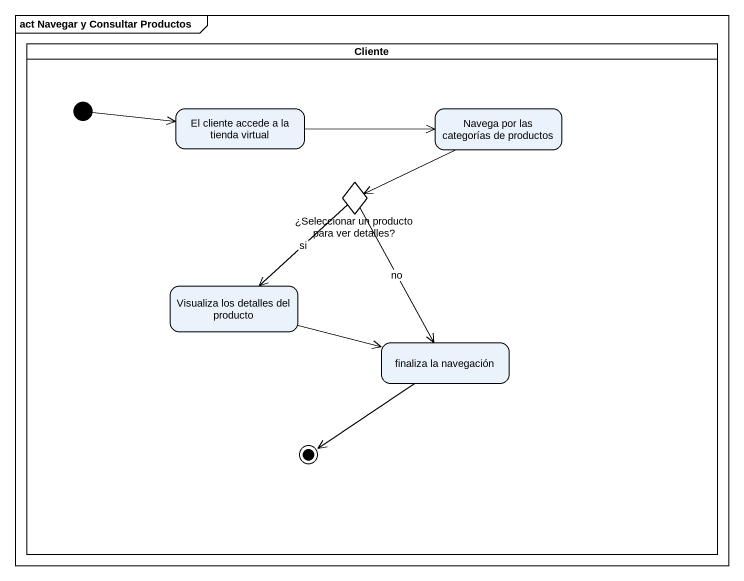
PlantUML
@startuml
mainframe act Navegar y Consultar Productos
hide empty description
state Cliente <<partition>> {
  state "El cliente accede a la tienda virtual" as El_cliente_accede_a_la
  state "Navega por las categorías de productos" as Navega_por_las_categorías
  state "¿Seleccionar un producto para ver detalles?" as Seleccionar_un_producto <<choice>>
  state "Visualiza los detalles del producto" as Visualiza_los_detalles_del
  state "finaliza la navegación" as finaliza_la_navegación
  [*] -right-> El_cliente_accede_a_la
  finaliza_la_navegación --> [*]
}
El_cliente_accede_a_la -right-> Navega_por_las_categorías
Navega_por_las_categorías -left-> Seleccionar_un_producto
Seleccionar_un_producto --> Visualiza_los_detalles_del : si
Seleccionar_un_producto --> finaliza_la_navegación : no
Visualiza_los_detalles_del -right-> finaliza_la_navegación
@enduml
